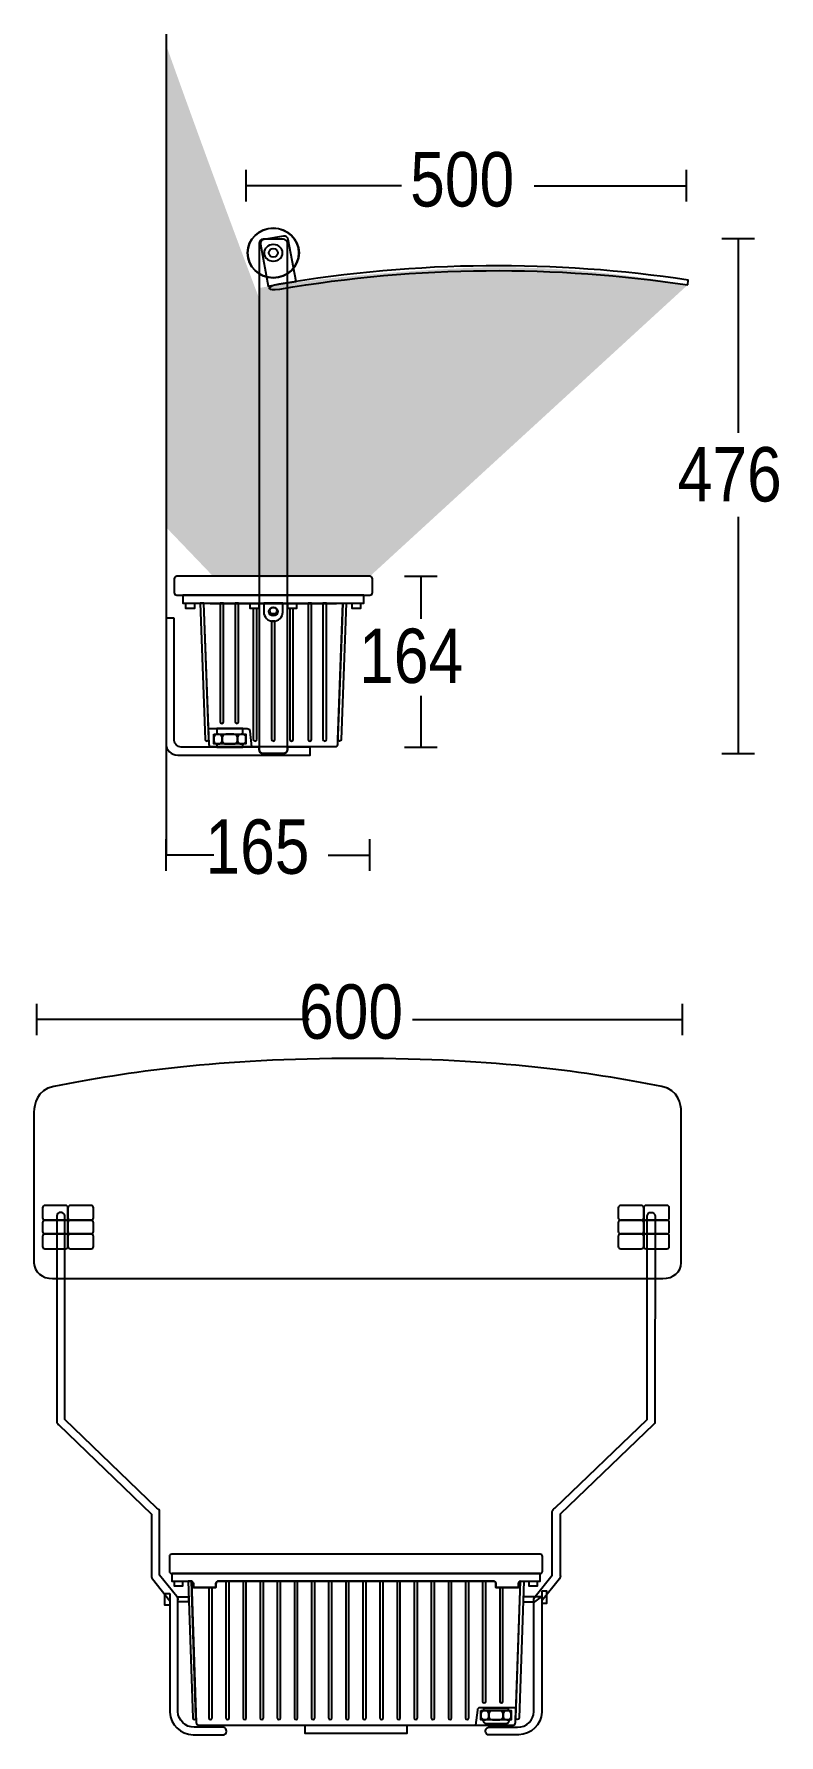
# Model space of a CAD drawing. Extents: x 0 to 97, y 0 to 222.
import ezdxf

# ---------------------------------------------------------------- set-up
doc = ezdxf.new("R2010")
doc.units = 0
doc.layers.add('LIVELLO_1', color=160, linetype='Continuous')
doc.styles.add('STD', font='txt')

# ---------------------------------------------------------------- blocks, each defined once
blk = doc.blocks.new('AI9-BLK1')
at = {"layer": 'LIVELLO_1'}
h = blk.add_hatch(color=255, dxfattribs=at)
h.dxf.hatch_style = 2
edge = h.paths.add_edge_path()
edge.add_spline(control_points=[(-26.39, 40.2), (-26.39, 40.2), (-32.54, 46.62), (-32.54, 46.62), (-32.54, 46.62), (-32.54, 109.45), (-32.54, 109.45), (-32.54, 109.45), (-27.22, 94.41), (-20.38, 76.31), (-14.71, 61.27), (-15.8, 40.52), (-19.42, 40.36), (-27.38, 39.99), (-26.39, 40.2), (-26.39, 40.2)], knot_values=[0, 0, 0, 0, 1, 1, 1, 2, 2, 2, 3, 3, 3, 4, 4, 4, 5, 5, 5, 5], degree=3, periodic=0)
h = blk.add_hatch(color=255, dxfattribs=at)
h.dxf.hatch_style = 2
edge = h.paths.add_edge_path()
edge.add_spline(control_points=[(-20.52, 40.09), (-20.52, 40.09), (-20.52, 77.81), (-20.52, 77.81), (-20.52, 77.81), (-10.58, 79.62), (5.66, 80.39), (20.66, 81.16), (35.4, 78.23), (35.4, 78.23), (35.4, 78.23), (-6, 40.25), (-6, 40.25), (-6, 40.25), (-20.52, 40.09), (-20.52, 40.09)], knot_values=[0, 0, 0, 0, 1, 1, 1, 2, 2, 2, 3, 3, 3, 4, 4, 4, 5, 5, 5, 5], degree=3, periodic=0)
at = {"layer": 'LIVELLO_1', "color": 7}
for p, q in [((-32.57, 110.93), (-32.57, 3.91)), ((-22.11, 89.09), (-22.11, 93.21)), ((35.26, 89.09), (35.26, 93.21)), ((-1.87, 91.15), (-22.11, 91.15)), ((15.39, 91.15), (35.26, 91.15)), ((39.83, 84.29), (44.1, 84.29)), ((41.97, 84.29), (41.97, 58.96)), ((41.97, 47.99), (41.97, 17.15)), ((-1.49, 40.25), (2.78, 40.25)), ((0.64, 40.25), (0.64, 34.69)), ((0.64, 24.67), (0.64, 17.98)), ((-1.49, 17.98), (2.78, 17.98)), ((39.83, 17.15), (44.1, 17.15)), ((-32.57, 1.85), (-32.57, 5.97)), ((-6, 1.85), (-6, 5.97)), ((-26.32, 3.91), (-32.57, 3.91)), ((-11.43, 3.91), (-6, 3.91)), ((-49.42, -19.57), (-49.42, -15.46)), ((34.74, -19.57), (34.74, -15.46)), ((-13.92, -17.51), (-49.42, -17.51)), ((-0.46, -17.51), (34.74, -17.51))]:
    blk.add_line(p, q, dxfattribs=at)
for points in [[(-6.81, 37.8), (-30.38, 37.8), (-30.38, 36.75), (-27.76, 36.75), (-9.43, 36.75), (-6.81, 36.75)], [(-29.98, 36.75), (-28.86, 36.75), (-28.86, 36.05), (-29.98, 36.05)], [(-21.6, 36.75), (-20.49, 36.75), (-20.49, 36.05), (-21.6, 36.05)], [(-16.7, 36.75), (-15.59, 36.75), (-15.59, 36.05), (-16.7, 36.05)], [(-8.32, 36.75), (-7.21, 36.75), (-7.21, 36.05), (-8.32, 36.05)], [(-22.56, 20.4), (-25.95, 20.4), (-25.95, 19.66), (-22.56, 19.66)], [(-26.35, 19.66), (-22.15, 19.66), (-22.15, 18.39), (-26.35, 18.39)], [(-22.56, 18.39), (-25.95, 18.39), (-25.95, 17.98), (-22.56, 17.98)], [(-31.45, -90.72), (-30.41, -90.72), (-30.41, -91.37), (-31.45, -91.37)], [(14.75, -90.72), (15.79, -90.72), (15.79, -91.37), (14.75, -91.37)], [(-32.06, -92.32), (-32.06, -93.87), (-32.71, -93.87), (-32.71, -92.32)], [(-29.63, -92.77), (-29.63, -93.42), (-31.04, -93.42), (-31.04, -92.77)], [(13.97, -92.77), (13.97, -93.42), (15.47, -93.42), (16.36, -92.77)], [(16.4, -92.03), (16.4, -93.58), (17.05, -93.58), (17.05, -92.03)], [(8.47, -107.61), (12.4, -107.61), (12.4, -108.8), (8.47, -108.8)], [(8.85, -107.23), (12.03, -107.23), (12.03, -107.61), (8.85, -107.61)], [(-14.46, -109.52), (-1.2, -109.52), (-1.2, -110.6), (-14.46, -110.6)]]:
    blk.add_lwpolyline(points, close=True, dxfattribs=at)
for centre, major_axis, ratio in [((-18.59, 82.4), (-3.35, 0), 0.964189), ((-18.59, 82.4), (-1.16, 0), 0.96463), ((-18.59, 82.4), (-0.581, 0), 0.965632), ((-18.59, 35.64), (-0.581, 0), 0.962965), ((-18.59, 35.77), (-0.455, 0), 0.96097)]:
    blk.add_ellipse(centre, major_axis=major_axis, ratio=ratio, dxfattribs=at)
for points, knots in [([(-21.94, 82.4), (-21.94, 84.18), (-20.44, 85.62), (-18.59, 85.62), (-16.74, 85.62), (-15.25, 84.18), (-15.25, 82.4), (-15.25, 80.62), (-16.74, 79.17), (-18.59, 79.17), (-20.44, 79.17), (-21.94, 80.62), (-21.94, 82.4)], [0, 0, 0, 0, 1, 1, 1, 2, 2, 2, 3, 3, 3, 4, 4, 4, 4]), ([(-19.83, 84.13), (-19.83, 84.13), (-17.25, 84.57), (-17.25, 84.57), (-16.96, 84.62), (-16.69, 84.43), (-16.64, 84.15), (-16.64, 84.15), (-15.63, 78.67), (-15.63, 78.67), (-16.38, 78.56), (-17.13, 78.43), (-17.88, 78.31), (-17.88, 78.31), (-19.27, 78.06), (-19.27, 78.06), (-19.27, 78.06), (-20.27, 83.54), (-20.27, 83.54), (-20.32, 83.82), (-20.12, 84.08), (-19.83, 84.13)], [0, 0, 0, 0, 1, 1, 1, 2, 2, 2, 3, 3, 3, 4, 4, 4, 5, 5, 5, 6, 6, 6, 7, 7, 7, 7]), ([(-19.83, 84.13), (-19.83, 84.13), (-17.25, 84.57), (-17.25, 84.57), (-16.96, 84.62), (-16.69, 84.43), (-16.64, 84.15), (-16.64, 84.15), (-15.63, 78.67), (-15.63, 78.67), (-16.38, 78.56), (-17.13, 78.43), (-17.88, 78.31), (-17.88, 78.31), (-19.27, 78.06), (-19.27, 78.06), (-19.27, 78.06), (-20.27, 83.54), (-20.27, 83.54), (-20.32, 83.82), (-20.12, 84.08), (-19.83, 84.13)], [0, 0, 0, 0, 1, 1, 1, 2, 2, 2, 3, 3, 3, 4, 4, 4, 5, 5, 5, 6, 6, 6, 7, 7, 7, 7]), ([(-19.9, 84.17), (-19.9, 84.17), (-17.28, 84.17), (-17.28, 84.17), (-16.99, 84.17), (-16.75, 83.94), (-16.75, 83.66), (-16.75, 83.66), (-16.75, 17.66), (-16.75, 17.66), (-16.75, 17.38), (-16.99, 17.15), (-17.28, 17.15), (-17.28, 17.15), (-19.9, 17.15), (-19.9, 17.15), (-20.2, 17.15), (-20.44, 17.38), (-20.44, 17.66), (-20.44, 17.66), (-20.44, 83.66), (-20.44, 83.66), (-20.44, 83.94), (-20.2, 84.17), (-19.9, 84.17)], [0, 0, 0, 0, 1, 1, 1, 2, 2, 2, 3, 3, 3, 4, 4, 4, 5, 5, 5, 6, 6, 6, 7, 7, 7, 8, 8, 8, 8]), ([(-19.9, 84.17), (-19.9, 84.17), (-17.28, 84.17), (-17.28, 84.17), (-16.99, 84.17), (-16.75, 83.94), (-16.75, 83.66), (-16.75, 83.66), (-16.75, 17.66), (-16.75, 17.66), (-16.75, 17.38), (-16.99, 17.15), (-17.28, 17.15), (-17.28, 17.15), (-19.9, 17.15), (-19.9, 17.15), (-20.2, 17.15), (-20.44, 17.38), (-20.44, 17.66), (-20.44, 17.66), (-20.44, 83.66), (-20.44, 83.66), (-20.44, 83.94), (-20.2, 84.17), (-19.9, 84.17)], [0, 0, 0, 0, 1, 1, 1, 2, 2, 2, 3, 3, 3, 4, 4, 4, 5, 5, 5, 6, 6, 6, 7, 7, 7, 8, 8, 8, 8]), ([(35.4, 78.23), (18.22, 80.82), (0.32, 80.76), (-17.76, 77.69), (-19.49, 77.39), (-19.6, 78.01), (-17.88, 78.31), (0.26, 81.39), (18.22, 81.45), (35.45, 78.86), (35.45, 78.86), (35.4, 78.23), (35.4, 78.23)], [0, 0, 0, 0, 1, 1, 1, 2, 2, 2, 3, 3, 3, 4, 4, 4, 4]), ([(35.4, 78.23), (18.22, 80.82), (0.32, 80.76), (-17.76, 77.69), (-19.49, 77.39), (-19.6, 78.01), (-17.88, 78.31), (0.26, 81.39), (18.22, 81.45), (35.45, 78.86), (35.45, 78.86), (35.4, 78.23), (35.4, 78.23)], [0, 0, 0, 0, 1, 1, 1, 2, 2, 2, 3, 3, 3, 4, 4, 4, 4]), ([(-31.18, 40.25), (-31.18, 40.25), (-6, 40.25), (-6, 40.25), (-5.82, 40.25), (-5.68, 40.1), (-5.68, 39.93), (-5.68, 39.93), (-5.68, 38.11), (-5.68, 38.11), (-5.68, 37.93), (-5.82, 37.8), (-6, 37.8), (-6, 37.8), (-31.18, 37.8), (-31.18, 37.8), (-31.36, 37.8), (-31.51, 37.93), (-31.51, 38.11), (-31.51, 38.11), (-31.51, 39.93), (-31.51, 39.93), (-31.51, 40.1), (-31.36, 40.25), (-31.18, 40.25)], [0, 0, 0, 0, 1, 1, 1, 2, 2, 2, 3, 3, 3, 4, 4, 4, 5, 5, 5, 6, 6, 6, 7, 7, 7, 8, 8, 8, 8]), ([(-27.65, 36.75), (-27.65, 36.75), (-27, 18.98), (-27, 18.98), (-27, 18.86), (-27.09, 18.77), (-27.21, 18.77), (-27.35, 18.77), (-27.45, 18.86), (-27.45, 18.98), (-27.45, 18.98), (-28.1, 36.75), (-28.1, 36.75), (-28.1, 36.75), (-27.65, 36.75), (-27.65, 36.75)], [0, 0, 0, 0, 1, 1, 1, 2, 2, 2, 3, 3, 3, 4, 4, 4, 5, 5, 5, 5]), ([(-10.24, 18.31), (-10.24, 18.31), (-9.54, 36.73), (-9.54, 36.73), (-9.71, 36.69), (-27.48, 36.69), (-27.65, 36.73), (-27.65, 36.73), (-26.95, 18.31), (-26.95, 18.31), (-26.95, 18.14), (-26.8, 18), (-26.63, 18), (-26.63, 18), (-10.56, 18), (-10.56, 18), (-10.38, 18), (-10.24, 18.14), (-10.24, 18.31)], [0, 0, 0, 0, 1, 1, 1, 2, 2, 2, 3, 3, 3, 4, 4, 4, 5, 5, 5, 6, 6, 6, 6]), ([(-25.52, 36.75), (-25.52, 36.75), (-25.07, 36.75), (-25.07, 36.75), (-25.07, 36.75), (-25.07, 21.28), (-25.07, 21.28), (-25.07, 21.17), (-25.16, 21.07), (-25.3, 21.07), (-25.42, 21.07), (-25.52, 21.17), (-25.52, 21.28), (-25.52, 21.28), (-25.52, 36.75), (-25.52, 36.75)], [0, 0, 0, 0, 1, 1, 1, 2, 2, 2, 3, 3, 3, 4, 4, 4, 5, 5, 5, 5]), ([(-23.58, 36.75), (-23.58, 36.75), (-23.13, 36.75), (-23.13, 36.75), (-23.13, 36.75), (-23.13, 21.28), (-23.13, 21.28), (-23.13, 21.17), (-23.23, 21.07), (-23.37, 21.07), (-23.49, 21.07), (-23.58, 21.17), (-23.58, 21.28), (-23.58, 21.28), (-23.58, 36.75), (-23.58, 36.75)], [0, 0, 0, 0, 1, 1, 1, 2, 2, 2, 3, 3, 3, 4, 4, 4, 5, 5, 5, 5]), ([(-20.75, 36.05), (-20.75, 36.05), (-20.75, 18.98), (-20.75, 18.98), (-20.75, 18.86), (-20.85, 18.77), (-20.98, 18.77), (-21.1, 18.77), (-21.2, 18.86), (-21.2, 18.98), (-21.2, 18.98), (-21.2, 36.05), (-21.2, 36.05), (-21.2, 36.05), (-20.75, 36.05), (-20.75, 36.05)], [0, 0, 0, 0, 1, 1, 1, 2, 2, 2, 3, 3, 3, 4, 4, 4, 5, 5, 5, 5]), ([(-19.84, 35.59), (-19.84, 35.59), (-19.84, 36.75), (-19.84, 36.75), (-19.84, 36.75), (-17.35, 36.75), (-17.35, 36.75), (-17.35, 36.75), (-17.35, 35.59), (-17.35, 35.59), (-17.35, 34.92), (-17.91, 34.39), (-18.59, 34.39), (-19.28, 34.39), (-19.84, 34.92), (-19.84, 35.59)], [0, 0, 0, 0, 1, 1, 1, 2, 2, 2, 3, 3, 3, 4, 4, 4, 5, 5, 5, 5]), ([(-15.99, 36.05), (-15.99, 36.05), (-15.99, 18.98), (-15.99, 18.98), (-15.99, 18.86), (-16.08, 18.77), (-16.22, 18.77), (-16.34, 18.77), (-16.44, 18.86), (-16.44, 18.98), (-16.44, 18.98), (-16.44, 36.05), (-16.44, 36.05), (-16.44, 36.05), (-15.99, 36.05), (-15.99, 36.05)], [0, 0, 0, 0, 1, 1, 1, 2, 2, 2, 3, 3, 3, 4, 4, 4, 5, 5, 5, 5]), ([(-14.05, 36.75), (-14.05, 36.75), (-13.6, 36.75), (-13.6, 36.75), (-13.6, 36.75), (-13.6, 18.98), (-13.6, 18.98), (-13.6, 18.86), (-13.7, 18.77), (-13.84, 18.77), (-13.96, 18.77), (-14.05, 18.86), (-14.05, 18.98), (-14.05, 18.98), (-14.05, 36.75), (-14.05, 36.75)], [0, 0, 0, 0, 1, 1, 1, 2, 2, 2, 3, 3, 3, 4, 4, 4, 5, 5, 5, 5]), ([(-12.12, 36.75), (-12.12, 36.75), (-11.67, 36.75), (-11.67, 36.75), (-11.67, 36.75), (-11.67, 18.98), (-11.67, 18.98), (-11.67, 18.86), (-11.77, 18.77), (-11.9, 18.77), (-12.02, 18.77), (-12.12, 18.86), (-12.12, 18.98), (-12.12, 18.98), (-12.12, 36.75), (-12.12, 36.75)], [0, 0, 0, 0, 1, 1, 1, 2, 2, 2, 3, 3, 3, 4, 4, 4, 5, 5, 5, 5]), ([(-9.54, 36.75), (-9.54, 36.75), (-10.19, 18.98), (-10.19, 18.98), (-10.19, 18.86), (-10.1, 18.77), (-9.98, 18.77), (-9.84, 18.77), (-9.74, 18.86), (-9.74, 18.98), (-9.74, 18.98), (-9.09, 36.75), (-9.09, 36.75), (-9.09, 36.75), (-9.54, 36.75), (-9.54, 36.75)], [0, 0, 0, 0, 1, 1, 1, 2, 2, 2, 3, 3, 3, 4, 4, 4, 5, 5, 5, 5]), ([(-31.49, 34.81), (-31.49, 34.81), (-31.49, 18.86), (-31.49, 18.86), (-31.49, 18.37), (-31.08, 17.98), (-30.58, 17.98), (-30.58, 17.98), (-20.44, 17.98), (-20.44, 17.98), (-20.44, 17.98), (-20.44, 17.66), (-20.44, 17.66), (-20.44, 17.38), (-20.2, 17.15), (-19.9, 17.15), (-19.9, 17.15), (-17.28, 17.15), (-17.28, 17.15), (-16.99, 17.15), (-16.75, 17.38), (-16.75, 17.66), (-16.75, 17.66), (-16.75, 17.98), (-16.75, 17.98), (-16.75, 17.98), (-13.79, 17.98), (-13.79, 17.98), (-13.79, 17.98), (-13.79, 16.93), (-13.79, 16.93), (-13.79, 16.93), (-31.05, 16.93), (-31.05, 16.93), (-31.89, 16.93), (-32.57, 17.59), (-32.57, 18.4), (-32.57, 18.4), (-32.57, 34.81), (-32.57, 34.81), (-32.57, 34.81), (-31.49, 34.81), (-31.49, 34.81)], [0, 0, 0, 0, 1, 1, 1, 2, 2, 2, 3, 3, 3, 4, 4, 4, 5, 5, 5, 6, 6, 6, 7, 7, 7, 8, 8, 8, 9, 9, 9, 10, 10, 10, 11, 11, 11, 12, 12, 12, 13, 13, 13, 14, 14, 14, 14]), ([(-18.37, 34.41), (-18.37, 34.41), (-18.37, 18.98), (-18.37, 18.98), (-18.37, 18.86), (-18.47, 18.77), (-18.6, 18.77), (-18.72, 18.77), (-18.82, 18.86), (-18.82, 18.98), (-18.82, 18.98), (-18.82, 34.41), (-18.82, 34.41), (-18.74, 34.39), (-18.67, 34.39), (-18.59, 34.39), (-18.52, 34.39), (-18.44, 34.39), (-18.37, 34.41)], [0, 0, 0, 0, 1, 1, 1, 2, 2, 2, 3, 3, 3, 4, 4, 4, 5, 5, 5, 6, 6, 6, 6]), ([(-21.98, 20.4), (-21.98, 20.4), (-27.03, 20.4), (-27.03, 20.4), (-27.03, 20.4), (-26.95, 18.31), (-26.95, 18.31), (-26.95, 18.14), (-26.8, 18), (-26.63, 18), (-26.63, 18), (-21.41, 18), (-21.41, 18), (-21.41, 18), (-21.66, 20.08), (-21.66, 20.08), (-21.66, 20.26), (-21.8, 20.4), (-21.98, 20.4)], [0, 0, 0, 0, 1, 1, 1, 2, 2, 2, 3, 3, 3, 4, 4, 4, 5, 5, 5, 6, 6, 6, 6]), ([(-25.87, 19.66), (-25.87, 19.66), (-25.74, 19.66), (-25.74, 19.66), (-25.47, 19.66), (-25.25, 19.45), (-25.25, 19.19), (-25.25, 19.19), (-25.25, 18.86), (-25.25, 18.86), (-25.25, 18.6), (-25.47, 18.39), (-25.74, 18.39), (-25.74, 18.39), (-25.87, 18.39), (-25.87, 18.39), (-26.14, 18.39), (-26.35, 18.6), (-26.35, 18.86), (-26.35, 18.86), (-26.35, 19.19), (-26.35, 19.19), (-26.35, 19.45), (-26.14, 19.66), (-25.87, 19.66)], [0, 0, 0, 0, 1, 1, 1, 2, 2, 2, 3, 3, 3, 4, 4, 4, 5, 5, 5, 6, 6, 6, 7, 7, 7, 8, 8, 8, 8]), ([(-24.77, 19.66), (-24.77, 19.66), (-23.74, 19.66), (-23.74, 19.66), (-23.47, 19.66), (-23.26, 19.45), (-23.26, 19.19), (-23.26, 19.19), (-23.26, 18.86), (-23.26, 18.86), (-23.26, 18.6), (-23.47, 18.39), (-23.74, 18.39), (-23.74, 18.39), (-24.77, 18.39), (-24.77, 18.39), (-25.03, 18.39), (-25.25, 18.6), (-25.25, 18.86), (-25.25, 18.86), (-25.25, 19.19), (-25.25, 19.19), (-25.25, 19.45), (-25.03, 19.66), (-24.77, 19.66)], [0, 0, 0, 0, 1, 1, 1, 2, 2, 2, 3, 3, 3, 4, 4, 4, 5, 5, 5, 6, 6, 6, 7, 7, 7, 8, 8, 8, 8]), ([(-22.77, 19.66), (-22.77, 19.66), (-22.64, 19.66), (-22.64, 19.66), (-22.37, 19.66), (-22.15, 19.45), (-22.15, 19.19), (-22.15, 19.19), (-22.15, 18.86), (-22.15, 18.86), (-22.15, 18.6), (-22.37, 18.39), (-22.64, 18.39), (-22.64, 18.39), (-22.77, 18.39), (-22.77, 18.39), (-23.04, 18.39), (-23.26, 18.6), (-23.26, 18.86), (-23.26, 18.86), (-23.26, 19.19), (-23.26, 19.19), (-23.26, 19.45), (-23.04, 19.66), (-22.77, 19.66)], [0, 0, 0, 0, 1, 1, 1, 2, 2, 2, 3, 3, 3, 4, 4, 4, 5, 5, 5, 6, 6, 6, 7, 7, 7, 8, 8, 8, 8]), ([(-7.59, -22.6), (10.74, -22.6), (22.41, -24.37), (32.01, -26.26), (34.24, -26.71), (34.57, -28.62), (34.57, -29.59), (34.57, -29.59), (34.57, -38.22), (34.57, -38.22), (34.57, -38.22), (34.57, -44.73), (34.57, -44.73), (34.57, -44.73), (34.57, -49.24), (34.57, -49.24), (34.57, -50.38), (33.5, -51.3), (32.17, -51.3), (32.17, -51.3), (-47.36, -51.3), (-47.36, -51.3), (-48.69, -51.3), (-49.77, -50.38), (-49.77, -49.24), (-49.77, -49.24), (-49.77, -44.76), (-49.77, -44.76), (-49.77, -44.76), (-49.77, -38.22), (-49.77, -38.22), (-49.77, -38.22), (-49.77, -29.59), (-49.77, -29.59), (-49.77, -28.62), (-49.43, -26.71), (-47.2, -26.26), (-37.6, -24.37), (-25.93, -22.6), (-7.59, -22.6)], [0, 0, 0, 0, 1, 1, 1, 2, 2, 2, 3, 3, 3, 4, 4, 4, 5, 5, 5, 6, 6, 6, 7, 7, 7, 8, 8, 8, 9, 9, 9, 10, 10, 10, 11, 11, 11, 12, 12, 12, 13, 13, 13, 13]), ([(-48.34, -41.76), (-48.34, -41.76), (-45.66, -41.76), (-45.66, -41.76), (-45.48, -41.76), (-45.34, -41.89), (-45.34, -42.06), (-45.34, -42.06), (-45.34, -43.38), (-45.34, -43.38), (-45.34, -43.55), (-45.48, -43.69), (-45.66, -43.69), (-45.66, -43.69), (-48.34, -43.69), (-48.34, -43.69), (-48.52, -43.69), (-48.66, -43.55), (-48.66, -43.38), (-48.66, -43.38), (-48.66, -42.06), (-48.66, -42.06), (-48.66, -41.89), (-48.52, -41.76), (-48.34, -41.76)], [0, 0, 0, 0, 1, 1, 1, 2, 2, 2, 3, 3, 3, 4, 4, 4, 5, 5, 5, 6, 6, 6, 7, 7, 7, 8, 8, 8, 8]), ([(-45.02, -41.76), (-45.02, -41.76), (-42.33, -41.76), (-42.33, -41.76), (-42.16, -41.76), (-42.02, -41.89), (-42.02, -42.06), (-42.02, -42.06), (-42.02, -43.38), (-42.02, -43.38), (-42.02, -43.55), (-42.16, -43.69), (-42.33, -43.69), (-42.33, -43.69), (-45.02, -43.69), (-45.02, -43.69), (-45.19, -43.69), (-45.34, -43.55), (-45.34, -43.38), (-45.34, -43.38), (-45.34, -42.06), (-45.34, -42.06), (-45.34, -41.89), (-45.19, -41.76), (-45.02, -41.76)], [0, 0, 0, 0, 1, 1, 1, 2, 2, 2, 3, 3, 3, 4, 4, 4, 5, 5, 5, 6, 6, 6, 7, 7, 7, 8, 8, 8, 8]), ([(26.68, -41.76), (26.68, -41.76), (29.36, -41.76), (29.36, -41.76), (29.54, -41.76), (29.68, -41.89), (29.68, -42.06), (29.68, -42.06), (29.68, -43.38), (29.68, -43.38), (29.68, -43.55), (29.54, -43.69), (29.36, -43.69), (29.36, -43.69), (26.68, -43.69), (26.68, -43.69), (26.5, -43.69), (26.36, -43.55), (26.36, -43.38), (26.36, -43.38), (26.36, -42.06), (26.36, -42.06), (26.36, -41.89), (26.5, -41.76), (26.68, -41.76)], [0, 0, 0, 0, 1, 1, 1, 2, 2, 2, 3, 3, 3, 4, 4, 4, 5, 5, 5, 6, 6, 6, 7, 7, 7, 8, 8, 8, 8]), ([(30, -41.76), (30, -41.76), (32.68, -41.76), (32.68, -41.76), (32.86, -41.76), (33, -41.89), (33, -42.06), (33, -42.06), (33, -43.38), (33, -43.38), (33, -43.55), (32.86, -43.69), (32.68, -43.69), (32.68, -43.69), (30, -43.69), (30, -43.69), (29.82, -43.69), (29.68, -43.55), (29.68, -43.38), (29.68, -43.38), (29.68, -42.06), (29.68, -42.06), (29.68, -41.89), (29.82, -41.76), (30, -41.76)], [0, 0, 0, 0, 1, 1, 1, 2, 2, 2, 3, 3, 3, 4, 4, 4, 5, 5, 5, 6, 6, 6, 7, 7, 7, 8, 8, 8, 8]), ([(-48.34, -43.69), (-48.34, -43.69), (-45.66, -43.69), (-45.66, -43.69), (-45.48, -43.69), (-45.34, -43.83), (-45.34, -44), (-45.34, -44), (-45.34, -45.16), (-45.34, -45.16), (-45.34, -45.34), (-45.48, -45.47), (-45.66, -45.47), (-45.66, -45.47), (-48.34, -45.47), (-48.34, -45.47), (-48.52, -45.47), (-48.66, -45.34), (-48.66, -45.16), (-48.66, -45.16), (-48.66, -44), (-48.66, -44), (-48.66, -43.83), (-48.52, -43.69), (-48.34, -43.69)], [0, 0, 0, 0, 1, 1, 1, 2, 2, 2, 3, 3, 3, 4, 4, 4, 5, 5, 5, 6, 6, 6, 7, 7, 7, 8, 8, 8, 8]), ([(-25.22, -110.78), (-25.22, -110.78), (-29.04, -110.78), (-29.04, -110.78), (-30.68, -110.7), (-32, -109.42), (-32.07, -107.82), (-32.07, -107.82), (-32.07, -93.3), (-32.07, -93.3), (-32.07, -93.3), (-34.35, -90.41), (-34.35, -90.41), (-34.46, -90.27), (-34.49, -90.13), (-34.46, -90), (-34.46, -90), (-34.46, -81.99), (-34.46, -81.99), (-34.46, -81.99), (-46.59, -70.31), (-46.59, -70.31), (-46.7, -70.24), (-46.78, -70.13), (-46.8, -69.97), (-46.8, -69.97), (-46.81, -43.17), (-46.81, -43.17), (-46.81, -42.49), (-45.76, -42.49), (-45.76, -43.17), (-45.76, -43.17), (-45.76, -69.68), (-45.76, -69.68), (-45.76, -69.68), (-33.77, -81.22), (-33.77, -81.22), (-33.57, -81.28), (-33.41, -81.44), (-33.41, -81.71), (-33.41, -81.71), (-33.41, -89.93), (-33.41, -89.93), (-33.41, -89.93), (-31.17, -92.75), (-31.17, -92.75), (-31.08, -92.86), (-31.06, -92.91), (-31.04, -92.95), (-31, -93.04), (-30.99, -93.13), (-31.01, -93.22), (-31.01, -93.22), (-31.02, -107.72), (-31.02, -107.72), (-31.02, -108.85), (-30.06, -109.78), (-28.88, -109.78), (-28.88, -109.78), (-25.25, -109.78), (-25.25, -109.78), (-25.25, -109.78), (-25.12, -109.77), (-25.12, -109.77), (-24.52, -109.86), (-24.55, -110.78), (-25.22, -110.78)], [0, 0, 0, 0, 1, 1, 1, 2, 2, 2, 3, 3, 3, 4, 4, 4, 5, 5, 5, 6, 6, 6, 7, 7, 7, 8, 8, 8, 9, 9, 9, 10, 10, 10, 11, 11, 11, 12, 12, 12, 13, 13, 13, 14, 14, 14, 15, 15, 15, 16, 16, 16, 17, 17, 17, 18, 18, 18, 19, 19, 19, 20, 20, 20, 21, 21, 21, 22, 22, 22, 22]), ([(-25.22, -110.78), (-25.22, -110.78), (-29.04, -110.78), (-29.04, -110.78), (-30.68, -110.7), (-32, -109.42), (-32.07, -107.82), (-32.07, -107.82), (-32.07, -93.3), (-32.07, -93.3), (-32.07, -93.3), (-34.35, -90.41), (-34.35, -90.41), (-34.46, -90.27), (-34.49, -90.13), (-34.46, -90), (-34.46, -90), (-34.46, -81.99), (-34.46, -81.99), (-34.46, -81.99), (-46.59, -70.31), (-46.59, -70.31), (-46.7, -70.24), (-46.78, -70.13), (-46.8, -69.97), (-46.8, -69.97), (-46.81, -43.17), (-46.81, -43.17), (-46.81, -42.49), (-45.76, -42.49), (-45.76, -43.17), (-45.76, -43.17), (-45.76, -69.68), (-45.76, -69.68), (-45.76, -69.68), (-33.77, -81.22), (-33.77, -81.22), (-33.57, -81.28), (-33.41, -81.44), (-33.41, -81.71), (-33.41, -81.71), (-33.41, -89.93), (-33.41, -89.93), (-33.41, -89.93), (-31.17, -92.75), (-31.17, -92.75), (-31.08, -92.86), (-31.06, -92.91), (-31.04, -92.95), (-31, -93.04), (-30.99, -93.13), (-31.01, -93.22), (-31.01, -93.22), (-31.02, -107.72), (-31.02, -107.72), (-31.02, -108.85), (-30.06, -109.78), (-28.88, -109.78), (-28.88, -109.78), (-25.25, -109.78), (-25.25, -109.78), (-25.25, -109.78), (-25.12, -109.77), (-25.12, -109.77), (-24.52, -109.86), (-24.55, -110.78), (-25.22, -110.78)], [0, 0, 0, 0, 1, 1, 1, 2, 2, 2, 3, 3, 3, 4, 4, 4, 5, 5, 5, 6, 6, 6, 7, 7, 7, 8, 8, 8, 9, 9, 9, 10, 10, 10, 11, 11, 11, 12, 12, 12, 13, 13, 13, 14, 14, 14, 15, 15, 15, 16, 16, 16, 17, 17, 17, 18, 18, 18, 19, 19, 19, 20, 20, 20, 21, 21, 21, 22, 22, 22, 22]), ([(-45.02, -43.69), (-45.02, -43.69), (-42.33, -43.69), (-42.33, -43.69), (-42.16, -43.69), (-42.02, -43.83), (-42.02, -44), (-42.02, -44), (-42.02, -45.16), (-42.02, -45.16), (-42.02, -45.34), (-42.16, -45.47), (-42.33, -45.47), (-42.33, -45.47), (-45.02, -45.47), (-45.02, -45.47), (-45.19, -45.47), (-45.34, -45.34), (-45.34, -45.16), (-45.34, -45.16), (-45.34, -44), (-45.34, -44), (-45.34, -43.83), (-45.19, -43.69), (-45.02, -43.69)], [0, 0, 0, 0, 1, 1, 1, 2, 2, 2, 3, 3, 3, 4, 4, 4, 5, 5, 5, 6, 6, 6, 7, 7, 7, 8, 8, 8, 8]), ([(9.56, -110.78), (9.56, -110.78), (13.38, -110.78), (13.38, -110.78), (15.02, -110.7), (16.34, -109.42), (16.41, -107.82), (16.41, -107.82), (16.41, -93.3), (16.41, -93.3), (16.41, -93.3), (18.69, -90.41), (18.69, -90.41), (18.8, -90.27), (18.83, -90.13), (18.8, -90), (18.8, -90), (18.8, -81.99), (18.8, -81.99), (18.8, -81.99), (30.93, -70.31), (30.93, -70.31), (31.04, -70.24), (31.12, -70.13), (31.14, -69.97), (31.14, -69.97), (31.15, -43.17), (31.15, -43.17), (31.15, -42.49), (30.1, -42.49), (30.1, -43.17), (30.1, -43.17), (30.1, -69.68), (30.1, -69.68), (30.1, -69.68), (18.11, -81.22), (18.11, -81.22), (17.91, -81.28), (17.75, -81.44), (17.75, -81.71), (17.75, -81.71), (17.75, -89.93), (17.75, -89.93), (17.75, -89.93), (15.52, -92.75), (15.52, -92.75), (15.42, -92.86), (15.4, -92.91), (15.38, -92.95), (15.34, -93.04), (15.33, -93.13), (15.35, -93.22), (15.35, -93.22), (15.36, -107.72), (15.36, -107.72), (15.36, -108.85), (14.41, -109.78), (13.23, -109.78), (13.23, -109.78), (9.59, -109.78), (9.59, -109.78), (9.59, -109.78), (9.46, -109.77), (9.46, -109.77), (8.86, -109.86), (8.9, -110.78), (9.56, -110.78)], [0, 0, 0, 0, 1, 1, 1, 2, 2, 2, 3, 3, 3, 4, 4, 4, 5, 5, 5, 6, 6, 6, 7, 7, 7, 8, 8, 8, 9, 9, 9, 10, 10, 10, 11, 11, 11, 12, 12, 12, 13, 13, 13, 14, 14, 14, 15, 15, 15, 16, 16, 16, 17, 17, 17, 18, 18, 18, 19, 19, 19, 20, 20, 20, 21, 21, 21, 22, 22, 22, 22]), ([(9.56, -110.78), (9.56, -110.78), (13.38, -110.78), (13.38, -110.78), (15.02, -110.7), (16.34, -109.42), (16.41, -107.82), (16.41, -107.82), (16.41, -93.3), (16.41, -93.3), (16.41, -93.3), (18.69, -90.41), (18.69, -90.41), (18.8, -90.27), (18.83, -90.13), (18.8, -90), (18.8, -90), (18.8, -81.99), (18.8, -81.99), (18.8, -81.99), (30.93, -70.31), (30.93, -70.31), (31.04, -70.24), (31.12, -70.13), (31.14, -69.97), (31.14, -69.97), (31.15, -43.17), (31.15, -43.17), (31.15, -42.49), (30.1, -42.49), (30.1, -43.17), (30.1, -43.17), (30.1, -69.68), (30.1, -69.68), (30.1, -69.68), (18.11, -81.22), (18.11, -81.22), (17.91, -81.28), (17.75, -81.44), (17.75, -81.71), (17.75, -81.71), (17.75, -89.93), (17.75, -89.93), (17.75, -89.93), (15.52, -92.75), (15.52, -92.75), (15.42, -92.86), (15.4, -92.91), (15.38, -92.95), (15.34, -93.04), (15.33, -93.13), (15.35, -93.22), (15.35, -93.22), (15.36, -107.72), (15.36, -107.72), (15.36, -108.85), (14.41, -109.78), (13.23, -109.78), (13.23, -109.78), (9.59, -109.78), (9.59, -109.78), (9.59, -109.78), (9.46, -109.77), (9.46, -109.77), (8.86, -109.86), (8.9, -110.78), (9.56, -110.78)], [0, 0, 0, 0, 1, 1, 1, 2, 2, 2, 3, 3, 3, 4, 4, 4, 5, 5, 5, 6, 6, 6, 7, 7, 7, 8, 8, 8, 9, 9, 9, 10, 10, 10, 11, 11, 11, 12, 12, 12, 13, 13, 13, 14, 14, 14, 15, 15, 15, 16, 16, 16, 17, 17, 17, 18, 18, 18, 19, 19, 19, 20, 20, 20, 21, 21, 21, 22, 22, 22, 22]), ([(26.68, -43.69), (26.68, -43.69), (29.36, -43.69), (29.36, -43.69), (29.54, -43.69), (29.68, -43.83), (29.68, -44), (29.68, -44), (29.68, -45.16), (29.68, -45.16), (29.68, -45.34), (29.54, -45.47), (29.36, -45.47), (29.36, -45.47), (26.68, -45.47), (26.68, -45.47), (26.5, -45.47), (26.36, -45.34), (26.36, -45.16), (26.36, -45.16), (26.36, -44), (26.36, -44), (26.36, -43.83), (26.5, -43.69), (26.68, -43.69)], [0, 0, 0, 0, 1, 1, 1, 2, 2, 2, 3, 3, 3, 4, 4, 4, 5, 5, 5, 6, 6, 6, 7, 7, 7, 8, 8, 8, 8]), ([(30, -43.69), (30, -43.69), (32.68, -43.69), (32.68, -43.69), (32.86, -43.69), (33, -43.83), (33, -44), (33, -44), (33, -45.16), (33, -45.16), (33, -45.34), (32.86, -45.47), (32.68, -45.47), (32.68, -45.47), (30, -45.47), (30, -45.47), (29.82, -45.47), (29.68, -45.34), (29.68, -45.16), (29.68, -45.16), (29.68, -44), (29.68, -44), (29.68, -43.83), (29.82, -43.69), (30, -43.69)], [0, 0, 0, 0, 1, 1, 1, 2, 2, 2, 3, 3, 3, 4, 4, 4, 5, 5, 5, 6, 6, 6, 7, 7, 7, 8, 8, 8, 8]), ([(-48.34, -45.47), (-48.34, -45.47), (-45.66, -45.47), (-45.66, -45.47), (-45.48, -45.47), (-45.34, -45.61), (-45.34, -45.78), (-45.34, -45.78), (-45.34, -47.1), (-45.34, -47.1), (-45.34, -47.27), (-45.48, -47.4), (-45.66, -47.4), (-45.66, -47.4), (-48.34, -47.4), (-48.34, -47.4), (-48.52, -47.4), (-48.66, -47.27), (-48.66, -47.1), (-48.66, -47.1), (-48.66, -45.78), (-48.66, -45.78), (-48.66, -45.61), (-48.52, -45.47), (-48.34, -45.47)], [0, 0, 0, 0, 1, 1, 1, 2, 2, 2, 3, 3, 3, 4, 4, 4, 5, 5, 5, 6, 6, 6, 7, 7, 7, 8, 8, 8, 8]), ([(-45.02, -45.47), (-45.02, -45.47), (-42.33, -45.47), (-42.33, -45.47), (-42.16, -45.47), (-42.02, -45.61), (-42.02, -45.78), (-42.02, -45.78), (-42.02, -47.1), (-42.02, -47.1), (-42.02, -47.27), (-42.16, -47.4), (-42.33, -47.4), (-42.33, -47.4), (-45.02, -47.4), (-45.02, -47.4), (-45.19, -47.4), (-45.34, -47.27), (-45.34, -47.1), (-45.34, -47.1), (-45.34, -45.78), (-45.34, -45.78), (-45.34, -45.61), (-45.19, -45.47), (-45.02, -45.47)], [0, 0, 0, 0, 1, 1, 1, 2, 2, 2, 3, 3, 3, 4, 4, 4, 5, 5, 5, 6, 6, 6, 7, 7, 7, 8, 8, 8, 8]), ([(26.68, -45.47), (26.68, -45.47), (29.36, -45.47), (29.36, -45.47), (29.54, -45.47), (29.68, -45.61), (29.68, -45.78), (29.68, -45.78), (29.68, -47.1), (29.68, -47.1), (29.68, -47.27), (29.54, -47.4), (29.36, -47.4), (29.36, -47.4), (26.68, -47.4), (26.68, -47.4), (26.5, -47.4), (26.36, -47.27), (26.36, -47.1), (26.36, -47.1), (26.36, -45.78), (26.36, -45.78), (26.36, -45.61), (26.5, -45.47), (26.68, -45.47)], [0, 0, 0, 0, 1, 1, 1, 2, 2, 2, 3, 3, 3, 4, 4, 4, 5, 5, 5, 6, 6, 6, 7, 7, 7, 8, 8, 8, 8]), ([(30, -45.47), (30, -45.47), (32.68, -45.47), (32.68, -45.47), (32.86, -45.47), (33, -45.61), (33, -45.78), (33, -45.78), (33, -47.1), (33, -47.1), (33, -47.27), (32.86, -47.4), (32.68, -47.4), (32.68, -47.4), (30, -47.4), (30, -47.4), (29.82, -47.4), (29.68, -47.27), (29.68, -47.1), (29.68, -47.1), (29.68, -45.78), (29.68, -45.78), (29.68, -45.61), (29.82, -45.47), (30, -45.47)], [0, 0, 0, 0, 1, 1, 1, 2, 2, 2, 3, 3, 3, 4, 4, 4, 5, 5, 5, 6, 6, 6, 7, 7, 7, 8, 8, 8, 8]), ([(-31.83, -87.22), (-31.83, -87.22), (16.17, -87.22), (16.17, -87.22), (16.34, -87.22), (16.47, -87.35), (16.47, -87.51), (16.47, -87.51), (16.47, -89.45), (16.47, -89.45), (16.47, -89.61), (16.34, -89.74), (16.17, -89.74), (16.17, -89.74), (-31.83, -89.74), (-31.83, -89.74), (-32, -89.74), (-32.13, -89.61), (-32.13, -89.45), (-32.13, -89.45), (-32.13, -87.51), (-32.13, -87.51), (-32.13, -87.35), (-32, -87.22), (-31.83, -87.22)], [0, 0, 0, 0, 1, 1, 1, 2, 2, 2, 3, 3, 3, 4, 4, 4, 5, 5, 5, 6, 6, 6, 7, 7, 7, 8, 8, 8, 8]), ([(-31.83, -89.74), (-31.83, -89.74), (16.17, -89.74), (16.17, -89.74), (16.17, -89.74), (16.17, -90.72), (16.17, -90.72), (16.17, -90.72), (13.72, -90.72), (13.72, -90.72), (13.51, -90.72), (13.34, -90.88), (13.34, -91.08), (13.34, -91.08), (13.34, -91.55), (13.34, -91.55), (13.34, -91.55), (10.42, -91.55), (10.42, -91.55), (10.42, -91.55), (10.42, -91.08), (10.42, -91.08), (10.42, -90.88), (10.25, -90.72), (10.04, -90.72), (10.04, -90.72), (-25.7, -90.72), (-25.7, -90.72), (-25.91, -90.72), (-26.08, -90.88), (-26.08, -91.08), (-26.08, -91.08), (-26.08, -91.55), (-26.08, -91.55), (-26.08, -91.55), (-28.99, -91.55), (-28.99, -91.55), (-28.99, -91.55), (-28.99, -91.08), (-28.99, -91.08), (-28.99, -90.88), (-29.17, -90.72), (-29.37, -90.72), (-29.37, -90.72), (-31.83, -90.72), (-31.83, -90.72), (-31.83, -90.72), (-31.83, -89.74), (-31.83, -89.74)], [0, 0, 0, 0, 1, 1, 1, 2, 2, 2, 3, 3, 3, 4, 4, 4, 5, 5, 5, 6, 6, 6, 7, 7, 7, 8, 8, 8, 9, 9, 9, 10, 10, 10, 11, 11, 11, 12, 12, 12, 13, 13, 13, 14, 14, 14, 15, 15, 15, 16, 16, 16, 16]), ([(-29.27, -90.72), (-29.27, -90.72), (-28.67, -108.56), (-28.67, -108.56), (-28.66, -108.67), (-28.75, -108.76), (-28.86, -108.76), (-28.99, -108.76), (-29.08, -108.67), (-29.09, -108.56), (-29.09, -108.56), (-29.69, -90.72), (-29.69, -90.72), (-29.69, -90.72), (-29.27, -90.72), (-29.27, -90.72)], [0, 0, 0, 0, 1, 1, 1, 2, 2, 2, 3, 3, 3, 4, 4, 4, 5, 5, 5, 5]), ([(-28.62, -109.19), (-28.62, -109.19), (-29.27, -90.73), (-29.27, -90.73), (-29.11, -90.77), (-28.99, -90.91), (-28.99, -91.08), (-28.99, -91.08), (-28.99, -91.55), (-28.99, -91.55), (-28.99, -91.55), (-26.08, -91.55), (-26.08, -91.55), (-26.08, -91.55), (-26.08, -91.08), (-26.08, -91.08), (-26.08, -90.88), (-25.91, -90.72), (-25.7, -90.72), (-25.7, -90.72), (10.04, -90.72), (10.04, -90.72), (10.25, -90.72), (10.42, -90.88), (10.42, -91.08), (10.42, -91.08), (10.42, -91.55), (10.42, -91.55), (10.42, -91.55), (13.34, -91.55), (13.34, -91.55), (13.34, -91.55), (13.34, -91.08), (13.34, -91.08), (13.34, -90.91), (13.46, -90.77), (13.61, -90.73), (13.61, -90.73), (12.96, -109.19), (12.96, -109.19), (12.96, -109.35), (12.82, -109.48), (12.66, -109.48), (12.66, -109.48), (-28.32, -109.48), (-28.32, -109.48), (-28.48, -109.48), (-28.62, -109.35), (-28.62, -109.19)], [0, 0, 0, 0, 1, 1, 1, 2, 2, 2, 3, 3, 3, 4, 4, 4, 5, 5, 5, 6, 6, 6, 7, 7, 7, 8, 8, 8, 9, 9, 9, 10, 10, 10, 11, 11, 11, 12, 12, 12, 13, 13, 13, 14, 14, 14, 15, 15, 15, 16, 16, 16, 16]), ([(-24.34, -90.72), (-24.34, -90.72), (-24.34, -108.56), (-24.34, -108.56), (-24.34, -108.67), (-24.43, -108.76), (-24.54, -108.76), (-24.67, -108.76), (-24.76, -108.67), (-24.76, -108.56), (-24.76, -108.56), (-24.76, -90.72), (-24.76, -90.72), (-24.76, -90.72), (-24.34, -90.72), (-24.34, -90.72)], [0, 0, 0, 0, 1, 1, 1, 2, 2, 2, 3, 3, 3, 4, 4, 4, 5, 5, 5, 5]), ([(-22.11, -90.72), (-22.11, -90.72), (-22.11, -108.56), (-22.11, -108.56), (-22.11, -108.67), (-22.2, -108.76), (-22.32, -108.76), (-22.44, -108.76), (-22.53, -108.67), (-22.53, -108.56), (-22.53, -108.56), (-22.53, -90.72), (-22.53, -90.72), (-22.53, -90.72), (-22.11, -90.72), (-22.11, -90.72)], [0, 0, 0, 0, 1, 1, 1, 2, 2, 2, 3, 3, 3, 4, 4, 4, 5, 5, 5, 5]), ([(-19.88, -90.72), (-19.88, -90.72), (-19.88, -108.56), (-19.88, -108.56), (-19.88, -108.67), (-19.97, -108.76), (-20.09, -108.76), (-20.21, -108.76), (-20.3, -108.67), (-20.3, -108.56), (-20.3, -108.56), (-20.3, -90.72), (-20.3, -90.72), (-20.3, -90.72), (-19.88, -90.72), (-19.88, -90.72)], [0, 0, 0, 0, 1, 1, 1, 2, 2, 2, 3, 3, 3, 4, 4, 4, 5, 5, 5, 5]), ([(-17.65, -90.72), (-17.65, -90.72), (-17.65, -108.56), (-17.65, -108.56), (-17.65, -108.67), (-17.74, -108.76), (-17.86, -108.76), (-17.98, -108.76), (-18.07, -108.67), (-18.07, -108.56), (-18.07, -108.56), (-18.07, -90.72), (-18.07, -90.72), (-18.07, -90.72), (-17.65, -90.72), (-17.65, -90.72)], [0, 0, 0, 0, 1, 1, 1, 2, 2, 2, 3, 3, 3, 4, 4, 4, 5, 5, 5, 5]), ([(-15.42, -90.72), (-15.42, -90.72), (-15.42, -108.56), (-15.42, -108.56), (-15.42, -108.67), (-15.51, -108.76), (-15.63, -108.76), (-15.75, -108.76), (-15.84, -108.67), (-15.84, -108.56), (-15.84, -108.56), (-15.84, -90.72), (-15.84, -90.72), (-15.84, -90.72), (-15.42, -90.72), (-15.42, -90.72)], [0, 0, 0, 0, 1, 1, 1, 2, 2, 2, 3, 3, 3, 4, 4, 4, 5, 5, 5, 5]), ([(-13.19, -90.72), (-13.19, -90.72), (-13.19, -108.56), (-13.19, -108.56), (-13.19, -108.67), (-13.28, -108.76), (-13.4, -108.76), (-13.52, -108.76), (-13.61, -108.67), (-13.61, -108.56), (-13.61, -108.56), (-13.61, -90.72), (-13.61, -90.72), (-13.61, -90.72), (-13.19, -90.72), (-13.19, -90.72)], [0, 0, 0, 0, 1, 1, 1, 2, 2, 2, 3, 3, 3, 4, 4, 4, 5, 5, 5, 5]), ([(-10.96, -90.72), (-10.96, -90.72), (-10.96, -108.56), (-10.96, -108.56), (-10.96, -108.67), (-11.05, -108.76), (-11.17, -108.76), (-11.29, -108.76), (-11.39, -108.67), (-11.39, -108.56), (-11.39, -108.56), (-11.39, -90.72), (-11.39, -90.72), (-11.39, -90.72), (-10.96, -90.72), (-10.96, -90.72)], [0, 0, 0, 0, 1, 1, 1, 2, 2, 2, 3, 3, 3, 4, 4, 4, 5, 5, 5, 5]), ([(-8.73, -90.72), (-8.73, -90.72), (-8.73, -108.56), (-8.73, -108.56), (-8.73, -108.67), (-8.82, -108.76), (-8.94, -108.76), (-9.06, -108.76), (-9.16, -108.67), (-9.16, -108.56), (-9.16, -108.56), (-9.16, -90.72), (-9.16, -90.72), (-9.16, -90.72), (-8.73, -90.72), (-8.73, -90.72)], [0, 0, 0, 0, 1, 1, 1, 2, 2, 2, 3, 3, 3, 4, 4, 4, 5, 5, 5, 5]), ([(-6.5, -90.72), (-6.5, -90.72), (-6.5, -108.56), (-6.5, -108.56), (-6.5, -108.67), (-6.59, -108.76), (-6.71, -108.76), (-6.83, -108.76), (-6.93, -108.67), (-6.93, -108.56), (-6.93, -108.56), (-6.93, -90.72), (-6.93, -90.72), (-6.93, -90.72), (-6.5, -90.72), (-6.5, -90.72)], [0, 0, 0, 0, 1, 1, 1, 2, 2, 2, 3, 3, 3, 4, 4, 4, 5, 5, 5, 5]), ([(-4.27, -90.72), (-4.27, -90.72), (-4.27, -108.56), (-4.27, -108.56), (-4.27, -108.67), (-4.37, -108.76), (-4.48, -108.76), (-4.6, -108.76), (-4.7, -108.67), (-4.7, -108.56), (-4.7, -108.56), (-4.7, -90.72), (-4.7, -90.72), (-4.7, -90.72), (-4.27, -90.72), (-4.27, -90.72)], [0, 0, 0, 0, 1, 1, 1, 2, 2, 2, 3, 3, 3, 4, 4, 4, 5, 5, 5, 5]), ([(-2.04, -90.72), (-2.04, -90.72), (-2.04, -108.56), (-2.04, -108.56), (-2.04, -108.67), (-2.14, -108.76), (-2.25, -108.76), (-2.37, -108.76), (-2.47, -108.67), (-2.47, -108.56), (-2.47, -108.56), (-2.47, -90.72), (-2.47, -90.72), (-2.47, -90.72), (-2.04, -90.72), (-2.04, -90.72)], [0, 0, 0, 0, 1, 1, 1, 2, 2, 2, 3, 3, 3, 4, 4, 4, 5, 5, 5, 5]), ([(0.19, -90.72), (0.19, -90.72), (0.19, -108.56), (0.19, -108.56), (0.19, -108.67), (0.09, -108.76), (-0.02, -108.76), (-0.14, -108.76), (-0.24, -108.67), (-0.24, -108.56), (-0.24, -108.56), (-0.24, -90.72), (-0.24, -90.72), (-0.24, -90.72), (0.19, -90.72), (0.19, -90.72)], [0, 0, 0, 0, 1, 1, 1, 2, 2, 2, 3, 3, 3, 4, 4, 4, 5, 5, 5, 5]), ([(2.42, -90.72), (2.42, -90.72), (2.42, -108.56), (2.42, -108.56), (2.42, -108.67), (2.32, -108.76), (2.21, -108.76), (2.08, -108.76), (1.99, -108.67), (1.99, -108.56), (1.99, -108.56), (1.99, -90.72), (1.99, -90.72), (1.99, -90.72), (2.42, -90.72), (2.42, -90.72)], [0, 0, 0, 0, 1, 1, 1, 2, 2, 2, 3, 3, 3, 4, 4, 4, 5, 5, 5, 5]), ([(4.64, -90.72), (4.64, -90.72), (4.64, -108.56), (4.64, -108.56), (4.64, -108.67), (4.55, -108.76), (4.44, -108.76), (4.31, -108.76), (4.22, -108.67), (4.22, -108.56), (4.22, -108.56), (4.22, -90.72), (4.22, -90.72), (4.22, -90.72), (4.64, -90.72), (4.64, -90.72)], [0, 0, 0, 0, 1, 1, 1, 2, 2, 2, 3, 3, 3, 4, 4, 4, 5, 5, 5, 5]), ([(6.87, -90.72), (6.87, -90.72), (6.87, -108.56), (6.87, -108.56), (6.87, -108.67), (6.78, -108.76), (6.67, -108.76), (6.54, -108.76), (6.45, -108.67), (6.45, -108.56), (6.45, -108.56), (6.45, -90.72), (6.45, -90.72), (6.45, -90.72), (6.87, -90.72), (6.87, -90.72)], [0, 0, 0, 0, 1, 1, 1, 2, 2, 2, 3, 3, 3, 4, 4, 4, 5, 5, 5, 5]), ([(9.1, -90.72), (9.1, -90.72), (9.1, -106.41), (9.1, -106.41), (9.1, -106.52), (9.01, -106.6), (8.9, -106.6), (8.77, -106.6), (8.68, -106.52), (8.68, -106.41), (8.68, -106.41), (8.68, -90.72), (8.68, -90.72), (8.68, -90.72), (9.1, -90.72), (9.1, -90.72)], [0, 0, 0, 0, 1, 1, 1, 2, 2, 2, 3, 3, 3, 4, 4, 4, 5, 5, 5, 5]), ([(13.61, -90.72), (13.61, -90.72), (13.01, -108.56), (13.01, -108.56), (13.01, -108.67), (13.09, -108.76), (13.2, -108.76), (13.33, -108.76), (13.43, -108.67), (13.43, -108.56), (13.43, -108.56), (14.03, -90.72), (14.03, -90.72), (14.03, -90.72), (13.61, -90.72), (13.61, -90.72)], [0, 0, 0, 0, 1, 1, 1, 2, 2, 2, 3, 3, 3, 4, 4, 4, 5, 5, 5, 5]), ([(-26.57, -91.55), (-26.57, -91.55), (-26.57, -108.56), (-26.57, -108.56), (-26.57, -108.67), (-26.66, -108.76), (-26.77, -108.76), (-26.9, -108.76), (-26.99, -108.67), (-26.99, -108.56), (-26.99, -108.56), (-26.99, -91.55), (-26.99, -91.55), (-26.99, -91.55), (-26.57, -91.55), (-26.57, -91.55)], [0, 0, 0, 0, 1, 1, 1, 2, 2, 2, 3, 3, 3, 4, 4, 4, 5, 5, 5, 5]), ([(11.33, -91.55), (11.33, -91.55), (11.33, -106.41), (11.33, -106.41), (11.33, -106.52), (11.24, -106.6), (11.13, -106.6), (11, -106.6), (10.91, -106.52), (10.91, -106.41), (10.91, -106.41), (10.91, -91.55), (10.91, -91.55), (10.91, -91.55), (11.33, -91.55), (11.33, -91.55)], [0, 0, 0, 0, 1, 1, 1, 2, 2, 2, 3, 3, 3, 4, 4, 4, 5, 5, 5, 5]), ([(8.31, -107.24), (8.31, -107.24), (13.03, -107.24), (13.03, -107.24), (13.03, -107.24), (12.96, -109.19), (12.96, -109.19), (12.96, -109.35), (12.82, -109.48), (12.66, -109.48), (12.66, -109.48), (7.77, -109.48), (7.77, -109.48), (7.77, -109.48), (8.01, -107.53), (8.01, -107.53), (8.01, -107.37), (8.15, -107.24), (8.31, -107.24)], [0, 0, 0, 0, 1, 1, 1, 2, 2, 2, 3, 3, 3, 4, 4, 4, 5, 5, 5, 6, 6, 6, 6]), ([(8.93, -107.61), (8.93, -107.61), (9.05, -107.61), (9.05, -107.61), (9.3, -107.61), (9.5, -107.81), (9.5, -108.05), (9.5, -108.05), (9.5, -108.36), (9.5, -108.36), (9.5, -108.61), (9.3, -108.8), (9.05, -108.8), (9.05, -108.8), (8.93, -108.8), (8.93, -108.8), (8.68, -108.8), (8.47, -108.61), (8.47, -108.36), (8.47, -108.36), (8.47, -108.05), (8.47, -108.05), (8.47, -107.81), (8.68, -107.61), (8.93, -107.61)], [0, 0, 0, 0, 1, 1, 1, 2, 2, 2, 3, 3, 3, 4, 4, 4, 5, 5, 5, 6, 6, 6, 7, 7, 7, 8, 8, 8, 8]), ([(9.96, -107.61), (9.96, -107.61), (10.92, -107.61), (10.92, -107.61), (11.17, -107.61), (11.37, -107.81), (11.37, -108.05), (11.37, -108.05), (11.37, -108.36), (11.37, -108.36), (11.37, -108.61), (11.17, -108.8), (10.92, -108.8), (10.92, -108.8), (9.96, -108.8), (9.96, -108.8), (9.71, -108.8), (9.5, -108.61), (9.5, -108.36), (9.5, -108.36), (9.5, -108.05), (9.5, -108.05), (9.5, -107.81), (9.71, -107.61), (9.96, -107.61)], [0, 0, 0, 0, 1, 1, 1, 2, 2, 2, 3, 3, 3, 4, 4, 4, 5, 5, 5, 6, 6, 6, 7, 7, 7, 8, 8, 8, 8]), ([(11.82, -107.61), (11.82, -107.61), (11.95, -107.61), (11.95, -107.61), (12.2, -107.61), (12.4, -107.81), (12.4, -108.05), (12.4, -108.05), (12.4, -108.36), (12.4, -108.36), (12.4, -108.61), (12.2, -108.8), (11.95, -108.8), (11.95, -108.8), (11.82, -108.8), (11.82, -108.8), (11.58, -108.8), (11.37, -108.61), (11.37, -108.36), (11.37, -108.36), (11.37, -108.05), (11.37, -108.05), (11.37, -107.81), (11.58, -107.61), (11.82, -107.61)], [0, 0, 0, 0, 1, 1, 1, 2, 2, 2, 3, 3, 3, 4, 4, 4, 5, 5, 5, 6, 6, 6, 7, 7, 7, 8, 8, 8, 8]), ([(12.17, -108.8), (12.17, -108.8), (12.17, -108.83), (12.17, -108.83), (12.17, -109.07), (11.97, -109.27), (11.72, -109.27), (11.72, -109.27), (9.16, -109.27), (9.16, -109.27), (8.91, -109.27), (8.71, -109.07), (8.71, -108.83), (8.71, -108.83), (8.71, -108.8), (8.71, -108.8), (8.71, -108.8), (12.17, -108.8), (12.17, -108.8)], [0, 0, 0, 0, 1, 1, 1, 2, 2, 2, 3, 3, 3, 4, 4, 4, 5, 5, 5, 6, 6, 6, 6])]:
    blk.add_open_spline(points, degree=3, knots=knots, dxfattribs=at)
at = {"layer": 'LIVELLO_1', "color": 7, "char_height": 7.0915, "attachment_point": 1, "style": 'STD'}
for s, insert in [('\\fArial Narrow|b0|i0;\\H7.0915;\\C7;500', (-0.76, 95.54)), ('\\fArial Narrow|b0|i0;\\H7.0915;\\C7;476', (34.1, 57.09)), ('\\fArial Narrow|b0|i0;\\H7.0915;\\C7;164', (-7.41, 33.43)), ('\\fArial Narrow|b0|i0;\\H7.0915;\\C7;165', (-27.43, 8.56)), ('\\fArial Narrow|b0|i0;\\H7.0915;\\C7;600', (-15.24, -12.94))]:
    blk.add_mtext(s, dxfattribs=dict(at, insert=insert))

msp = doc.modelspace()

# ---------------------------------------------------------------- block references
at = {"layer": 'LIVELLO_1', "color": 7}
msp.add_blockref('AI9-BLK1', (49.920898, 110.929146), dxfattribs=at)

doc.saveas('drawing.dxf')
